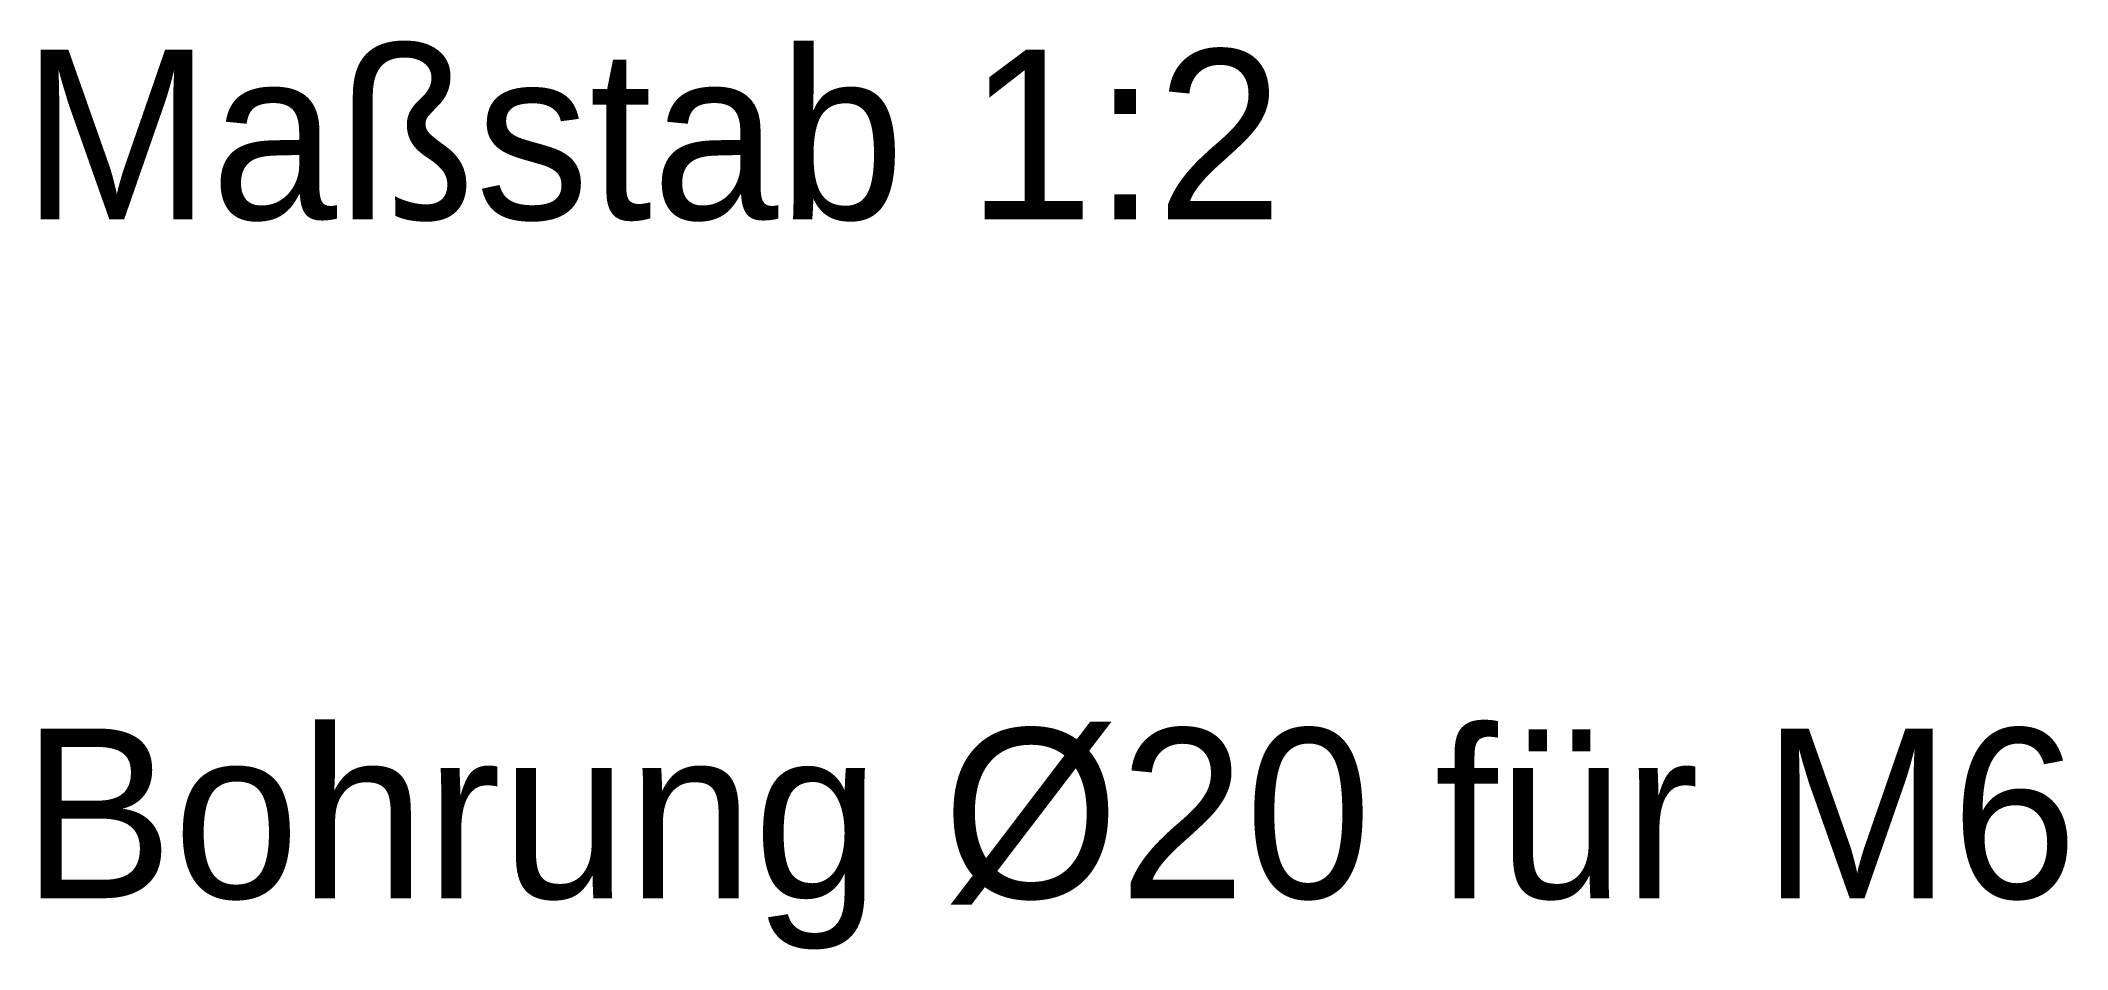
# Model space of a CAD drawing. Header units: millimetres. Extents: x 0.5 to 60.3, y -1.5 to 25.3.
import ezdxf

# ---------------------------------------------------------------- set-up
doc = ezdxf.new("R2010")
doc.units = ezdxf.units.MM
doc.layers.get('0').update_dxf_attribs({"linetype": 'CONTINUOUS', "lineweight": 25})

msp = doc.modelspace()

# ---------------------------------------------------------------- texts
for s, p in [('Maßstab 1:2', (0, 20)), ('Bohrung Ø20 für M6', (0, 0))]:
    msp.add_text(s, height=5).set_placement(p)

doc.saveas('drawing.dxf')
